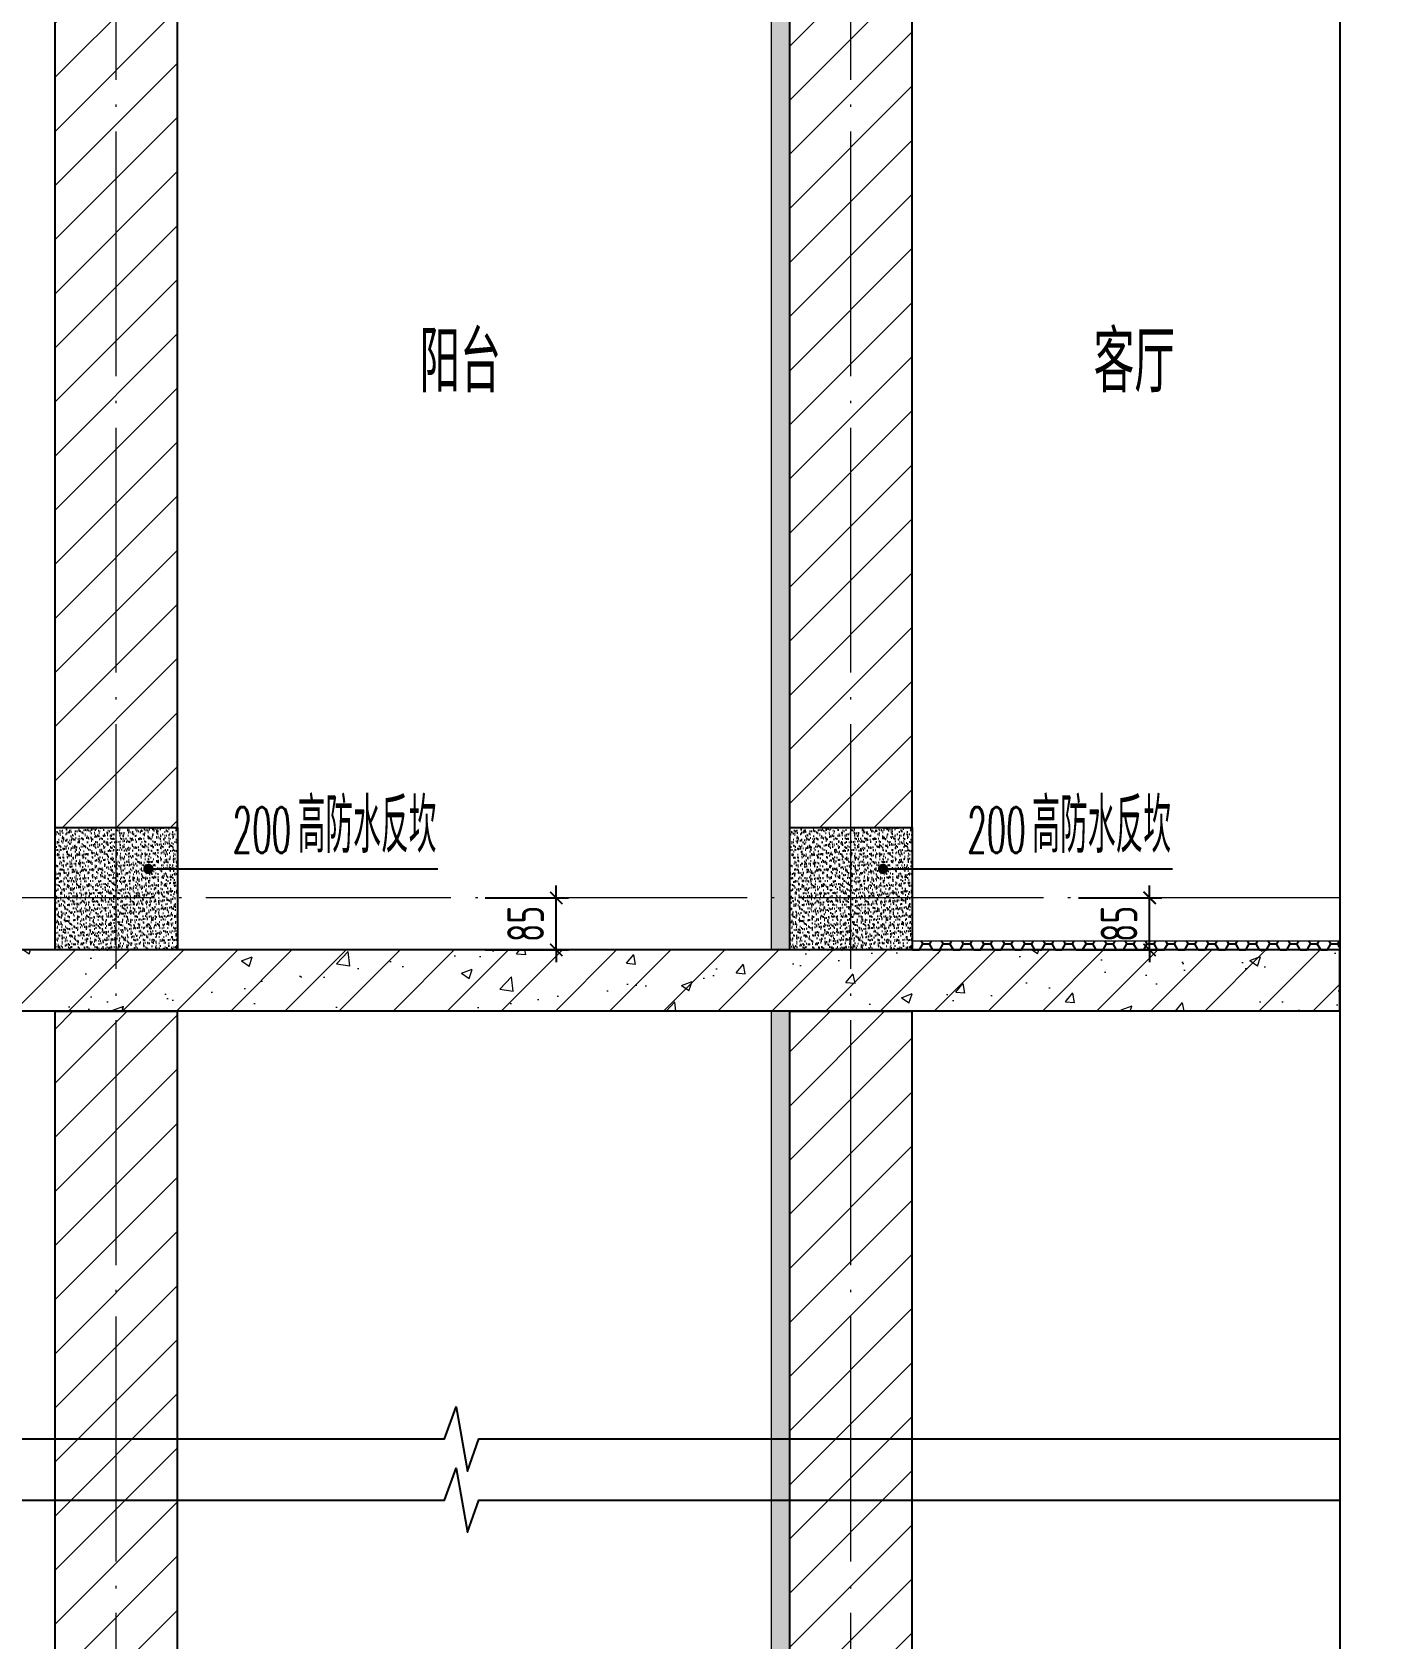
# Model space of a CAD drawing. Extents: x -1307975 to -76406, y -96289 to 379359.
# Drawn here: x -592303 to -590114, y 268570 to 271195 of the extents above; entities that cross this region are included whole.
import ezdxf

# ---------------------------------------------------------------- set-up
doc = ezdxf.new("R2010")
doc.units = 0
doc.header["$LTSCALE"] = 1000
doc.linetypes.add('DOTE', pattern=[2.42, 2, -0.2, 0.02, -0.2])
doc.layers.get('0').update_dxf_attribs({"linetype": 'CONTINUOUS'})
doc.layers.get('DEFPOINTS').update_dxf_attribs({"linetype": 'CONTINUOUS'})
for name, color, linetype in [('DIM', 2, 'CONTINUOUS'), ('DIM_IDEN', 67, 'CONTINUOUS'), ('DIM_SYMB', 3, 'CONTINUOUS'), ('PUB_TEXT', 2, 'CONTINUOUS'), ('WALL', 5, 'CONTINUOUS'), ('立面-看线', 251, 'CONTINUOUS')]:
    doc.layers.add(name, color=color, linetype=linetype)
doc.layers.add('DOTE', color=19, linetype='DOTE', lineweight=9)
doc.layers.add('PUB_HATCH', color=8, linetype='CONTINUOUS', lineweight=9)
doc.styles.add('DIM_FONT_T3', font='SIMPLEX', dxfattribs={"width": 0.705882, "bigfont": 'GBCBIG'})
doc.styles.add('TSSD_DIMENSION', font='Tssdeng.shx', dxfattribs={"width": 0.7, "bigfont": 'tssdchn.shx'})
doc.styles.add('TSSD_REIN', font='tssdeng.shx', dxfattribs={"width": 0.7, "height": 300, "bigfont": 'tssdchn.shx'})
doc.dimstyles.new('TSSD_20_20', dxfattribs={"dimtxt": 60, "dimasz": 20, "dimexe": 20, "dimexo": 50, "dimgap": 20, "dimtad": 1, "dimdec": 0, "dimzin": 0, "dimdsep": 46, "dimtxsty": 'TSSD_DIMENSION', "dimblk": 'ARCHTICK', "dimblk1": 'ARCHTICK', "dimblk2": 'ARCHTICK', "dimcen": 0, "dimdle": 20, "dimclrt": 7, "dimadec": 0, "dimazin": 0, "dimtfac": 1, "dimtdec": 0, "dimtix": 1, "dimtmove": 2, "dimatfit": 3, "dimfxl": 1, "dimtolj": 1, "dimtzin": 0, "dimarcsym": 0})
pattern_1 = [(45, (0, 44.88), (-44.1941915, 44.1941915), [])]
pattern_2 = [(45, (-1182008.505, 426668.634), (-44.1941915, 44.1941915), [])]

# ---------------------------------------------------------------- blocks, each defined once
blk = doc.blocks.new('FDFFSFESESFS')
at = {"layer": 'PUB_HATCH'}
h = blk.add_hatch(dxfattribs=at)
h.set_pattern_fill('普通砖', color=256, scale=25, style=0)
h.set_pattern_definition(pattern_1)
h.paths.add_polyline_path([(886703.1, -117171.1), (886703.1, -114571.1), (886503.1, -114571.1), (886503.1, -117171.1)])
h = blk.add_hatch(dxfattribs=at)
h.set_pattern_fill('普通砖', color=256, scale=25, style=0)
h.set_pattern_definition(pattern_1)
h.paths.add_polyline_path([(887903.1, -117171.1), (887903.1, -114571.1), (887703.1, -114571.1), (887703.1, -117171.1)])
at = {"layer": '立面-看线'}
h = blk.add_hatch(dxfattribs=at)
h.set_pattern_fill('HONEY', color=256, scale=7, angle=90)
h.set_pattern_definition([(90, (1273065.014, -918539.322), (-9.623705, 16.66875), [11.1125, -22.225]), (210, (1273065.014, -918539.322), (-9.62370845, -16.66874801), [11.1125, -22.225]), (150, (1273065.014, -918539.322), (-19.24741345, 1.99e-06), [-22.225, 11.1125])])
edge = h.paths.add_edge_path()
edge.add_line((887675.7, -117371.1), (887703.1, -117371.1))
edge.add_line((887703.1, -117371.1), (887703.1, -114571.1))
edge.add_line((887703.1, -114571.1), (887673.1, -114571.1))
edge.add_line((887673.1, -114571.1), (887673.1, -117371.1))
at = {"layer": 'PUB_HATCH', "color": 215, "true_color": 0xa953a0}
blk.add_line((887673.1, -114571.1), (887673.1, -117371.1), dxfattribs=at)
at = {"layer": 'WALL'}
for p, q in [((886503.1, -117171.1), (886503.1, -114571.1)), ((886503.1, -114571.1), (886703.1, -114571.1)), ((886703.1, -117171.1), (886703.1, -114571.1)), ((887703.1, -117171.1), (887703.1, -114571.1)), ((887703.1, -114571.1), (887903.1, -114571.1)), ((887903.1, -117171.1), (887903.1, -114571.1))]:
    blk.add_line(p, q, dxfattribs=at)
blk = doc.blocks.new('_ArchTick')
at = {"color": 0, "linetype": 'ByBlock', "const_width": 0.15}
blk.add_lwpolyline([(-0.5, -0.5), (0.5, 0.5)], dxfattribs=at)
blk = doc.blocks.new('*D3114')
at = {"layer": 'DEFPOINTS', "color": 0, "transparency": 16777216}
for p in [(-591612.5, 269780.7), (-591446.5, 269780.7), (-591612.5, 269695.7)]:
    blk.add_point(p, dxfattribs=at)
at = {"layer": 'DIM', "color": 0, "lineweight": -2, "transparency": 16777216}
for p, q in [((-591562.5, 269780.7), (-591426.5, 269780.7)), ((-591446.5, 269780.7), (-591446.5, 269800.7)), ((-591446.5, 269695.7), (-591446.5, 269780.7)), ((-591562.5, 269695.7), (-591426.5, 269695.7)), ((-591446.5, 269695.7), (-591446.5, 269675.7))]:
    blk.add_line(p, q, dxfattribs=at)
at = {"layer": 'DIM', "color": 0, "lineweight": -2, "transparency": 16777216, "xscale": 20, "yscale": 20, "zscale": 20}
for p, rotation in [((-591446.5, 269780.7), 270), ((-591446.5, 269695.7), 90)]:
    blk.add_blockref('_ArchTick', p, dxfattribs=dict(at, rotation=rotation))
at = {"layer": 'DIM', "color": 7, "transparency": 16777216, "insert": (-591496.5, 269738.2), "char_height": 60, "attachment_point": 5, "rotation": 90, "style": 'TSSD_DIMENSION'}
blk.add_mtext('\\A1;85', dxfattribs=at)
blk = doc.blocks.new('*D3115')
at = {"layer": 'DEFPOINTS', "color": 0, "transparency": 16777216}
for p in [(-590643.2, 269780.7), (-590477.2, 269780.7), (-590643.2, 269695.7)]:
    blk.add_point(p, dxfattribs=at)
at = {"layer": 'DIM', "color": 0, "lineweight": -2, "transparency": 16777216}
for p, q in [((-590593.2, 269780.7), (-590457.2, 269780.7)), ((-590477.2, 269780.7), (-590477.2, 269800.7)), ((-590477.2, 269695.7), (-590477.2, 269780.7)), ((-590593.2, 269695.7), (-590457.2, 269695.7)), ((-590477.2, 269695.7), (-590477.2, 269675.7))]:
    blk.add_line(p, q, dxfattribs=at)
at = {"layer": 'DIM', "color": 0, "lineweight": -2, "transparency": 16777216, "xscale": 20, "yscale": 20, "zscale": 20}
for p, rotation in [((-590477.2, 269780.7), 270), ((-590477.2, 269695.7), 90)]:
    blk.add_blockref('_ArchTick', p, dxfattribs=dict(at, rotation=rotation))
at = {"layer": 'DIM', "color": 7, "transparency": 16777216, "insert": (-590527.2, 269738.2), "char_height": 60, "attachment_point": 5, "rotation": 90, "style": 'TSSD_DIMENSION'}
blk.add_mtext('\\A1;85', dxfattribs=at)

msp = doc.modelspace()

# ---------------------------------------------------------------- hatches: boundary and pattern name
at = {"layer": 'PUB_HATCH'}
h = msp.add_hatch(dxfattribs=at)
h.set_pattern_fill('普通砖', color=256, scale=25, style=0)
h.set_pattern_definition(pattern_2)
h.paths.add_polyline_path([(-592065.17, 269895.72), (-592065.17, 272495.72), (-592265.17, 272495.72), (-592265.17, 269895.72)])
h = msp.add_hatch(dxfattribs=at)
h.set_pattern_fill('普通砖', color=256, scale=25, style=0)
h.set_pattern_definition(pattern_2)
h.paths.add_polyline_path([(-590865.17, 269895.72), (-590865.17, 272495.72), (-591065.17, 272495.72), (-591065.17, 269895.72)])
h = msp.add_hatch(dxfattribs=at)
h.set_pattern_fill('钢筋混凝土', color=256, scale=25, style=0)
h.set_pattern_definition([(45, (-1182008.505, 426623.756), (-44.194174, 44.194174), []), (50, (-1182008.5, 426623.76), (179.315046, -15.688034), [18.75, -206.25]), (355, (-1182008.5, 426623.76), (-34.687833, 188.048033), [15, -165]), (100.4514, (-1181993.56, 426622.45), (144.627345, 172.359886), [15.93505, -175.28553]), (46.1842, (-1182008.5, 426673.76), (266.81026, -41.37975), [28.125, -309.375]), (96.6356, (-1181986.27, 426670.3), (233.66568, 243.52947), [23.90257, -262.92825]), (351.1842, (-1182008.5, 426673.76), (233.66549, 243.52965), [22.5, -247.5]), (21, (-1181983.5, 426661.26), (149.226763, -100.654723), [18.75, -206.25]), (326, (-1181983.5, 426661.26), (60.828833, 181.28751), [15, -165]), (71.4514, (-1181971.07, 426652.87), (210.055657, 80.632624), [15.93505, -175.28553]), (37.5, (-1182008.505, 426623.756), (3.039964, 83.2234635), [0, -163, 0, -167.5, 0, -165.625]), (7.5, (-1182008.505, 426623.76), (65.767384, 98.602928), [0, -95.5, 0, -159.25, 0, -63.125]), (327.5, (-1182064.255, 426623.756), (133.455609, -5.638718), [0, -62.5, 0, -195, 0, -258.75]), (317.5, (-1182089.25, 426623.76), (145.796542, 25.026246), [0, -81.25, 0, -129.5, 0, -183.75])])
h.paths.add_polyline_path([(-590166.65, 269695.72), (-592765.17, 269695.72), (-592765.17, 269662.39), (-592665.17, 269595.72), (-590166.65, 269595.72)])
at = {"layer": '立面-看线'}
h = msp.add_hatch(dxfattribs=at)
h.set_pattern_fill('HONEY', color=256, scale=7, angle=90)
h.set_pattern_definition([(90, (-205703.22, -531472.515), (-9.623705, 16.66875), [11.1125, -22.225]), (210, (-205703.22, -531472.515), (-9.62370845, -16.66874801), [11.1125, -22.225]), (150, (-205703.22, -531472.515), (-19.24741345, 1.99e-06), [-22.225, 11.1125])])
edge = h.paths.add_edge_path()
edge.add_line((-591092.49, 269695.72), (-591065.17, 269695.72))
edge.add_line((-591065.17, 269695.72), (-591065.17, 272495.72))
edge.add_line((-591065.17, 272495.72), (-591095.17, 272495.72))
edge.add_line((-591095.17, 272495.72), (-591095.17, 269695.72))
h = msp.add_hatch(dxfattribs=at)
h.set_pattern_fill('碎沙', color=256, scale=4)
h.set_pattern_definition([(37.5, (-1393318.4125, -115666.228), (-0.32000626, 9.78826475), [0, -7.7216, 0, -8.636, 0, -8.255]), (7.5, (-1393318.413, -115666.228), (8.99046566, 14.33650201), [0, -4.1656, 0, -6.9596, 0, -2.667]), (327.5, (-1393324.661, -115666.228), (15.819847405, 0.02874369), [0, -2.54, 0, -9.144, 0, -11.938]), (317.5, (-1393324.661, -115666.228), (15.27112905, 4.45858647), [0, -1.27, 0, -5.9944, 0, -6.858])])
h.paths.add_polyline_path([(-592265.17, 269695.72), (-592065.17, 269695.72), (-592065.17, 269895.72), (-592265.17, 269895.72)])
h = msp.add_hatch(dxfattribs=at)
h.set_pattern_fill('碎沙', color=256, scale=4)
h.set_pattern_definition([(37.5, (-1392118.4125, -115666.228), (-0.32000626, 9.78826475), [0, -7.7216, 0, -8.636, 0, -8.255]), (7.5, (-1392118.413, -115666.228), (8.99046566, 14.33650201), [0, -4.1656, 0, -6.9596, 0, -2.667]), (327.5, (-1392124.661, -115666.228), (15.819847405, 0.02874369), [0, -2.54, 0, -9.144, 0, -11.938]), (317.5, (-1392124.661, -115666.228), (15.27112905, 4.45858647), [0, -1.27, 0, -5.9944, 0, -6.858])])
h.paths.add_polyline_path([(-591065.17, 269695.72), (-590865.17, 269695.72), (-590865.17, 269895.72), (-591065.17, 269895.72)])
h = msp.add_hatch(dxfattribs=at)
h.set_pattern_fill('HONEY', color=256, scale=7)
h.set_pattern_definition([(0, (-1392214.442, -115666.228), (16.66875, 9.623705), [11.1125, -22.225]), (120, (-1392214.442, -115666.228), (-16.66874801, 9.62370845), [11.1125, -22.225]), (60, (-1392214.442, -115666.228), (1.99e-06, 19.24741345), [-22.225, 11.1125])])
h.paths.add_polyline_path([(-590166.65, 269710.72), (-590865.17, 269710.72), (-590865.17, 269695.72), (-590166.65, 269695.72)])

# ---------------------------------------------------------------- linework, layer by layer
at = {"layer": 'DIM_IDEN'}
for p, q in [((-592112.73, 269828.01), (-591998.36, 269828.01)), ((-591998.36, 269828.01), (-591639.81, 269828.01)), ((-590912.73, 269828.01), (-590798.36, 269828.01)), ((-590798.36, 269828.01), (-590439.81, 269828.01))]:
    msp.add_line(p, q, dxfattribs=at)
at = {"layer": 'DIM_IDEN', "const_width": 8.33}
for points in [[(-592116.9, 269828.01, 1), (-592108.56, 269828.01, 1)], [(-590916.9, 269828.01, 1), (-590908.56, 269828.01, 1)]]:
    msp.add_lwpolyline(points, format="xyb", close=True, dxfattribs=at)
at = {"layer": 'DIM_SYMB'}
msp.add_lwpolyline([(-590166.65, 276100.72), (-590166.65, 266468.85), (-590114.15, 266449.74), (-590219.15, 266431.23), (-590166.65, 266412.6), (-590166.65, 256780.72)], dxfattribs=at)
at = {"layer": 'DIM_SYMB', "color": 5}
for points in [[(-593035.17, 268896.87), (-591629.04, 268896.87), (-591609.93, 268949.37), (-591591.41, 268844.37), (-591572.79, 268896.87), (-590166.65, 268896.87)], [(-593035.17, 268796.87), (-591629.04, 268796.87), (-591609.93, 268849.37), (-591591.41, 268744.37), (-591572.79, 268796.87), (-590166.65, 268796.87)]]:
    msp.add_lwpolyline(points, dxfattribs=at)
at = {"layer": 'DOTE', "color": 1, "linetype": 'DOTE', "ltscale": 0.2}
for p, q in [((-592165.17, 257080.72), (-592165.17, 276680.72)), ((-590965.17, 257080.72), (-590965.17, 276680.72)), ((-590166.65, 269780.72), (-593935.37, 269780.72))]:
    msp.add_line(p, q, dxfattribs=at)
at = {"layer": 'PUB_HATCH', "color": 215, "true_color": 0xa953a0}
for p, q in [((-591095.17, 272495.72), (-591095.17, 269695.72)), ((-590865.17, 269710.72), (-590166.65, 269710.72))]:
    msp.add_line(p, q, dxfattribs=at)
at = {"layer": 'WALL'}
for p, q in [((-592265.17, 269895.72), (-592265.17, 272495.72)), ((-592065.17, 269895.72), (-592065.17, 272495.72)), ((-591065.17, 269895.72), (-591065.17, 272495.72)), ((-590865.17, 269895.72), (-590865.17, 272495.72)), ((-592265.17, 269895.72), (-592065.17, 269895.72)), ((-591065.17, 269895.72), (-590865.17, 269895.72)), ((-590166.65, 269695.72), (-592765.17, 269695.72)), ((-590166.65, 269595.72), (-590166.65, 269695.72)), ((-590166.65, 269595.72), (-592665.17, 269595.72))]:
    msp.add_line(p, q, dxfattribs=at)
for points in [[(-592265.17, 269895.72), (-592065.17, 269895.72), (-592065.17, 269695.72), (-592265.17, 269695.72)], [(-591065.17, 269895.72), (-590865.17, 269895.72), (-590865.17, 269695.72), (-591065.17, 269695.72)]]:
    msp.add_lwpolyline(points, close=True, dxfattribs=at)

# ---------------------------------------------------------------- block references
msp.add_blockref('FDFFSFESESFS', (-1478768.23, 384166.81))

# ---------------------------------------------------------------- texts
at = {"layer": 'PUB_TEXT'}
for s, height, style, width, p in [('阳台', 100, 'TSSD_REIN', 0.7, (-591669.84, 270606.35)), ('客厅', 100, 'TSSD_REIN', 0.7, (-590568.65, 270606.35)), ('高防水反坎', 89.362, 'DIM_FONT_T3', 0.705882, (-591869.09, 269854.26)), ('高防水反坎', 89.362, 'DIM_FONT_T3', 0.705882, (-590669.09, 269854.26)), ('200', 74.375, 'DIM_FONT_T3', 0.49827, (-591974.98, 269854.26)), ('200', 74.375, 'DIM_FONT_T3', 0.49827, (-590774.98, 269854.26))]:
    msp.add_text(s, height=height, dxfattribs=dict(at, style=style, width=width)).set_placement(p)

# ---------------------------------------------------------------- dimensions: what is measured, and where the dimension line sits
at = {"layer": 'DIM'}
for p1, p2, picture, middle in [((-591612.5, 269695.72), (-591612.5, 269780.72), '*D3114', (-591496.54, 269738.22)), ((-590643.18, 269695.72), (-590643.18, 269780.72), '*D3115', (-590527.22, 269738.22))]:
    dim = msp.add_aligned_dim(p1=p1, p2=p2, distance=-165.96, dimstyle='TSSD_20_20', dxfattribs=at)
    dim.commit()
    dim.dimension.update_dxf_attribs({"geometry": picture, "text_midpoint": middle})

doc.saveas('drawing.dxf')
